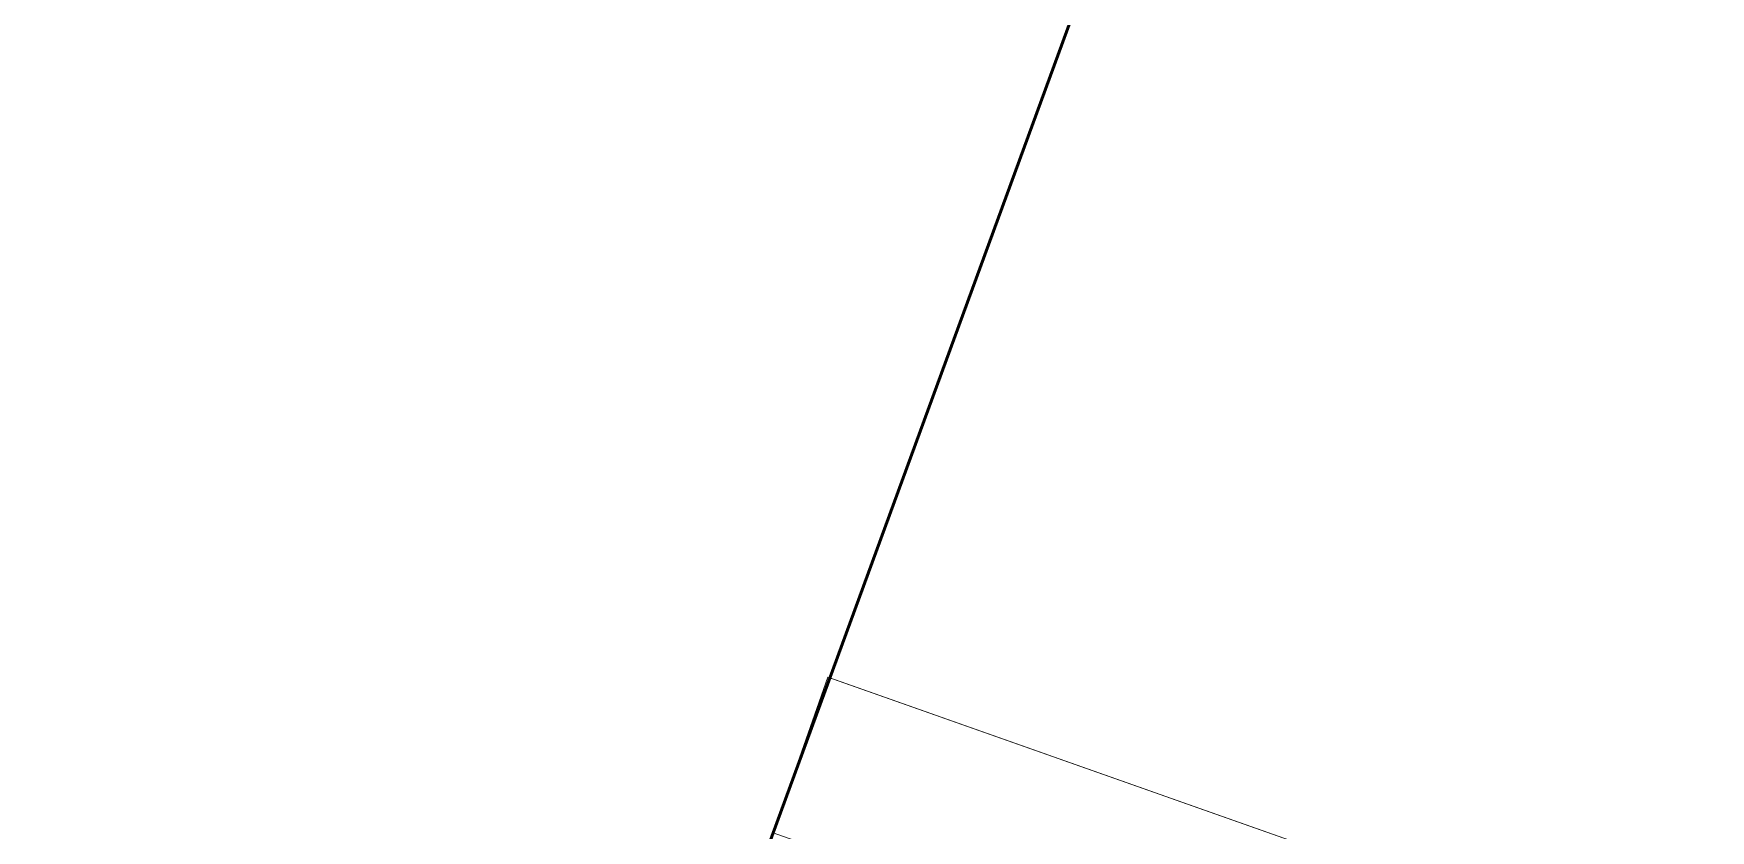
# Model space of a CAD drawing. Header units: metres. Extents: x 105014 to 106600, y 111320 to 118425.
# Drawn here: x 105895.129 to 105896.147, y 114675.311 to 114675.794 of the extents above; entities that cross this region are included whole.
import ezdxf

# ---------------------------------------------------------------- set-up
doc = ezdxf.new("R2010")
doc.units = ezdxf.units.M
doc.linetypes.add('DASHED', pattern=[1.524, 1.27, -0.254])
for name, color, linetype, lineweight in [('00-BASE-LIMITE', 7, 'DASHED', 50), ('00-BASE-UE', 42, 'DASHED', 25), ('20-EP-ZONA-DURA', 253, 'CONTINUOUS', 13), ('20-EP-ZONA-VERDE', 84, 'CONTINUOUS', 13), ('60-PREDIAL-LOTE', 42, 'CONTINUOUS', 13)]:
    doc.layers.add(name, color=color, linetype=linetype, lineweight=lineweight)

msp = doc.modelspace()

# ---------------------------------------------------------------- linework, layer by layer
at = {"layer": '00-BASE-LIMITE'}
msp.add_lwpolyline([(105881.4203, 114660.5309), (105889.2531, 114657.7255), (105894.4305, 114672.1783), (105898.2113, 114682.4977), (105893.5141, 114684.2187)], dxfattribs=at)
at = {"layer": '00-BASE-UE'}
msp.add_lwpolyline([(105881.4203, 114660.5309), (105889.2531, 114657.7255), (105894.4305, 114672.1783), (105898.2113, 114682.4977), (105893.5141, 114684.2187)], dxfattribs=at)
at = {"layer": '20-EP-ZONA-DURA'}
msp.add_lwpolyline([(105898.3959, 114674.4216), (105895.6123, 114675.4039), (105897.4357, 114680.3807), (105898.9413, 114679.8495), (105899.0043, 114678.0211), (105898.8214, 114676.2008), (105898.3959, 114674.4216)], close=True, dxfattribs=at)
at = {"layer": '20-EP-ZONA-VERDE'}
msp.add_lwpolyline([(105898.3959, 114674.4216), (105898.5847, 114674.3549), (105900.8493, 114673.5559), (105900.8559, 114673.5535), (105900.8225, 114673.4593), (105900.8185, 114673.4607), (105898.5545, 114674.2595), (105898.3659, 114674.3261), (105895.5779, 114675.3099), (105895.6111, 114675.4043), (105898.3959, 114674.4216)], close=True, dxfattribs=at)
at = {"layer": '60-PREDIAL-LOTE'}
msp.add_lwpolyline([(105898.9857, 114674.0643), (105897.4612, 114671.3153), (105894.4304, 114672.1783), (105895.2971, 114674.5439), (105895.8341, 114676.0094), (105897.6654, 114681.0076), (105898.2394, 114682.5744), (105898.5189, 114682.4346), (105899.2562, 114681.9965), (105899.8352, 114681.5461), (105900.4057, 114681.039), (105900.8025, 114680.5468), (105901.2312, 114679.888), (105901.3763, 114679.5575), (105901.6661, 114678.8978), (105898.9857, 114674.0643)], close=True, dxfattribs=at)

doc.saveas('drawing.dxf')
